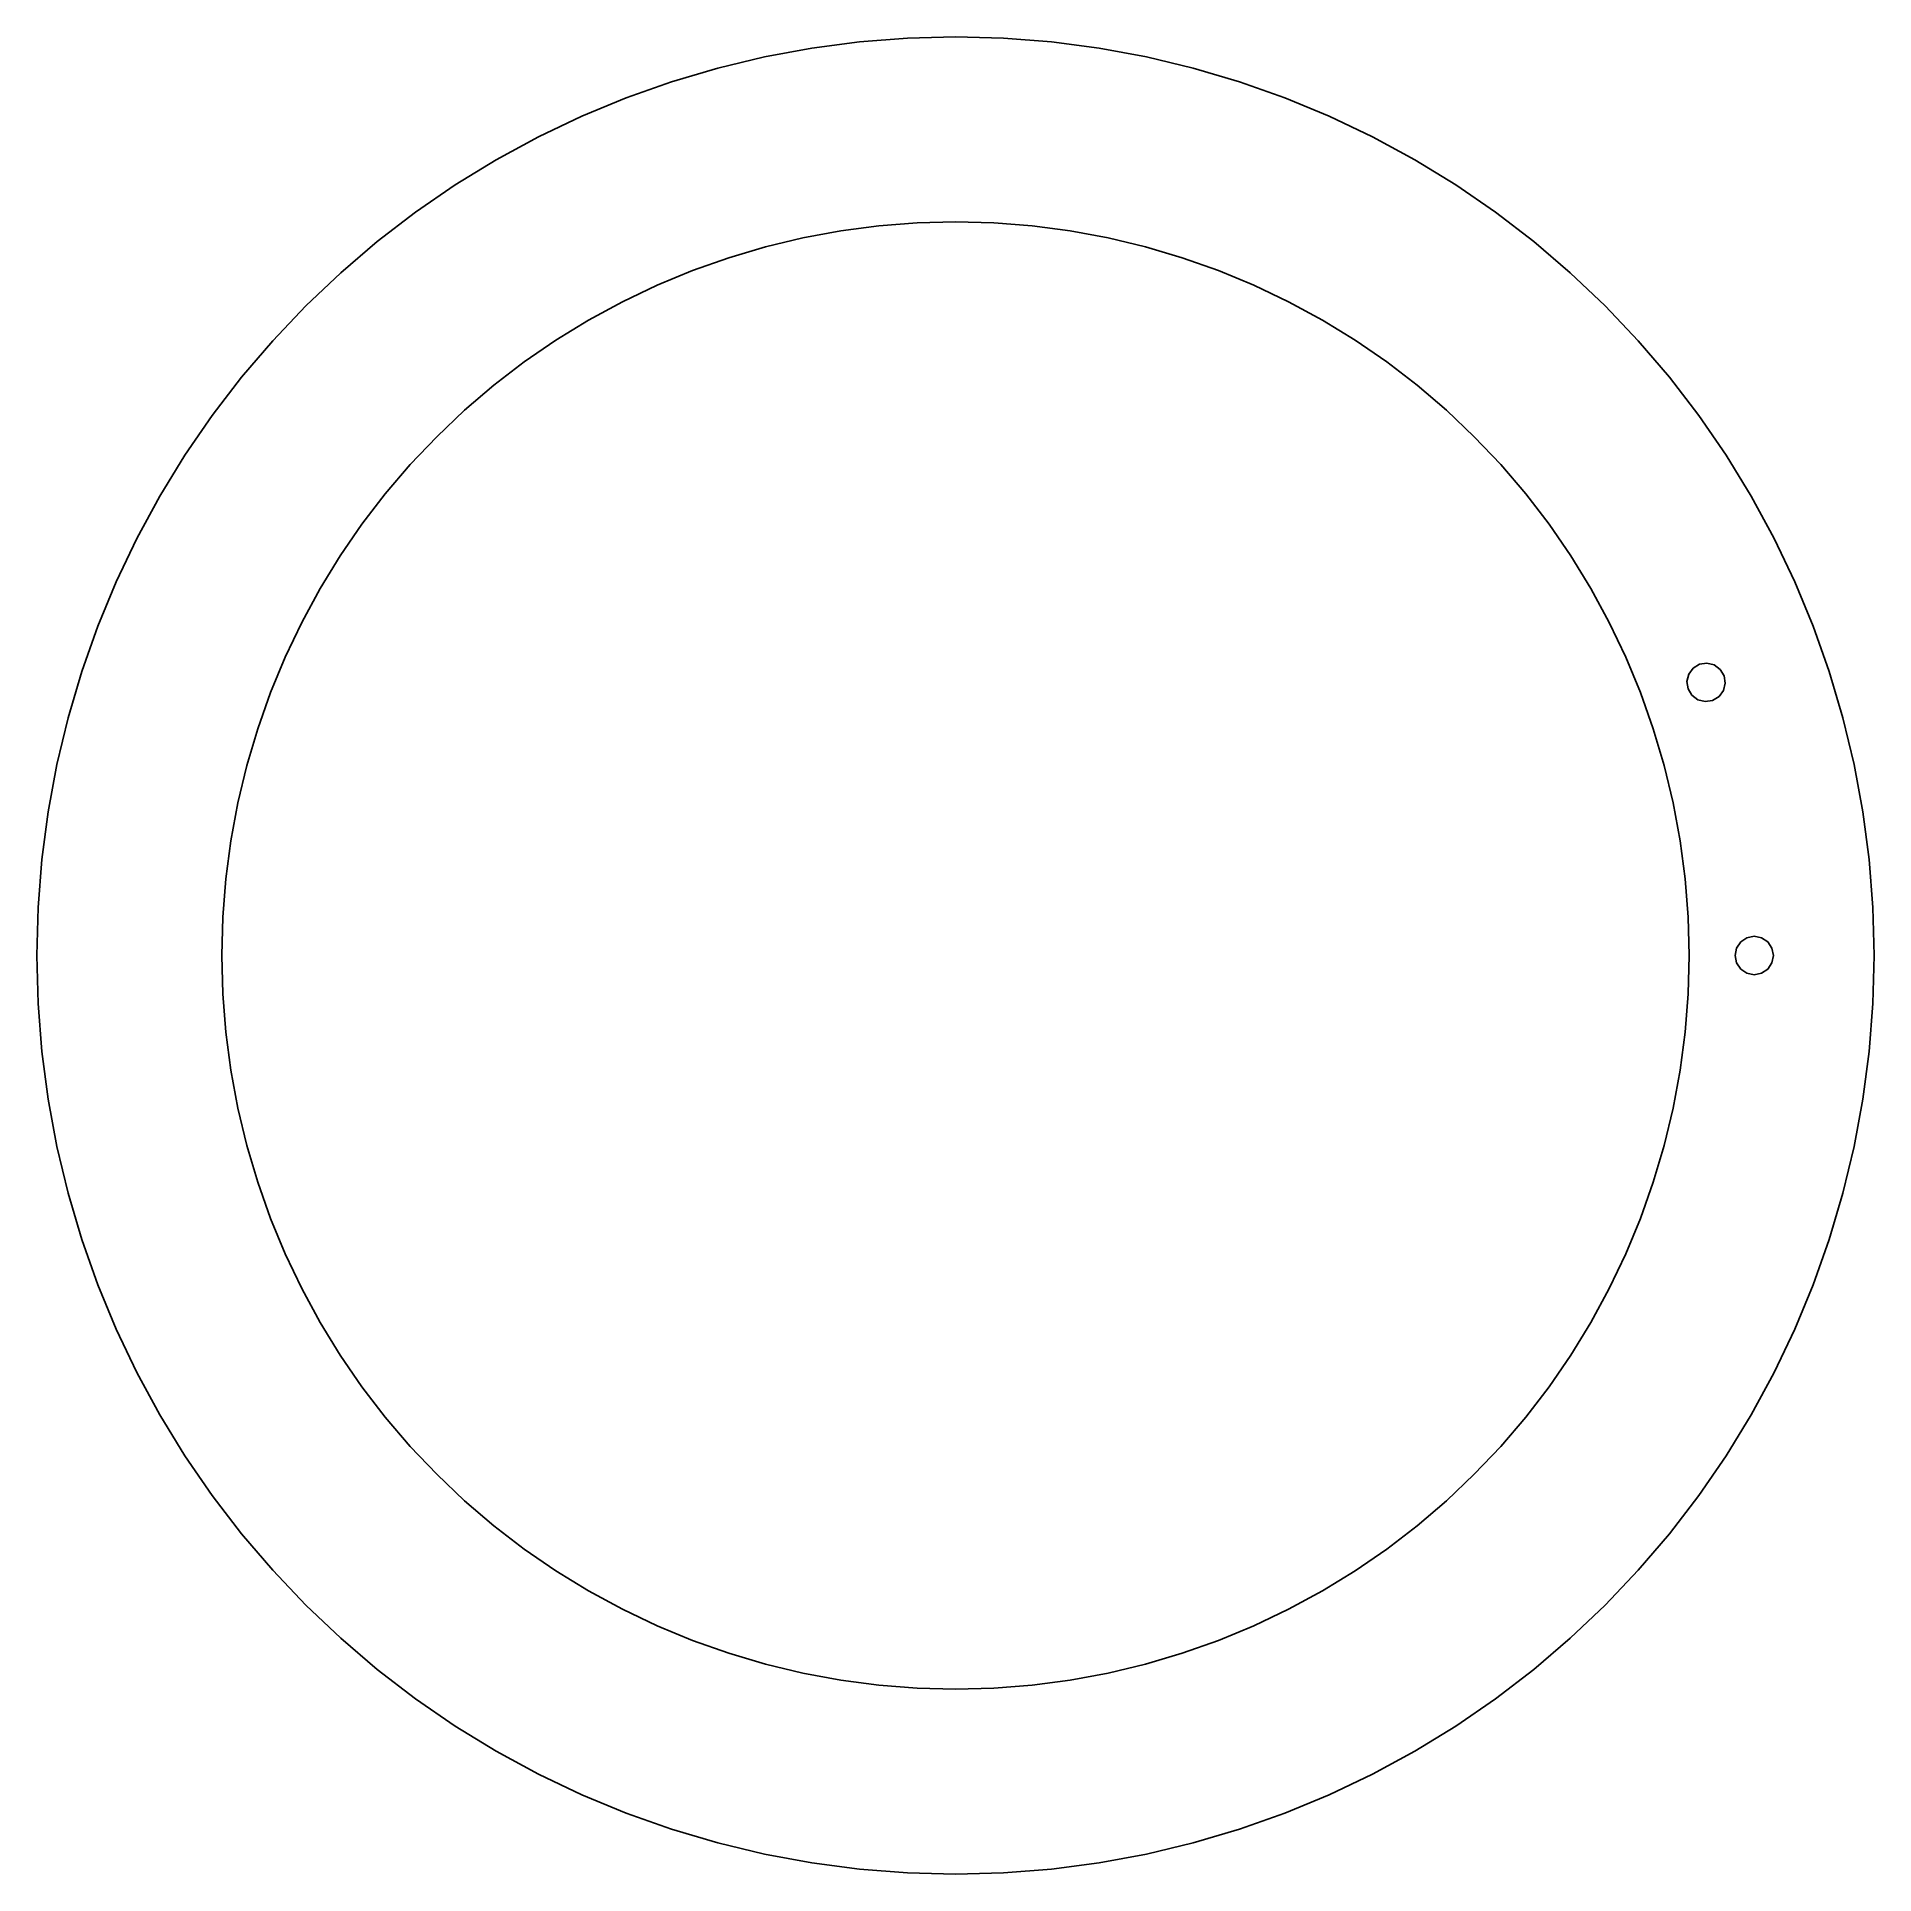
# Model space of a CAD drawing. Header units: metres. Extents: x -25.1 to 25.1, y -25.1 to 25.1.
import ezdxf

# ---------------------------------------------------------------- set-up
doc = ezdxf.new("R2010")
doc.units = ezdxf.units.M

msp = doc.modelspace()

# ---------------------------------------------------------------- linework, layer by layer
for p, q in [((0, 25.075), (-1.31232, 25.0406)), ((1.31232, 25.0406), (0, 25.075)), ((-3.92259, 24.7663), (-5.21338, 24.5271)), ((-2.62105, 24.9377), (-3.92259, 24.7663)), ((-1.31232, 25.0406), (-2.62105, 24.9377)), ((2.62105, 24.9377), (1.31232, 25.0406)), ((3.92259, 24.7663), (2.62105, 24.9377)), ((5.21338, 24.5271), (3.92259, 24.7663)), ((-6.4899, 24.2206), (-7.7486, 23.8477)), ((-5.21338, 24.5271), (-6.4899, 24.2206)), ((6.4899, 24.2206), (5.21338, 24.5271)), ((7.7486, 23.8477), (6.4899, 24.2206)), ((-7.7486, 23.8477), (-8.98608, 23.4095)), ((8.98608, 23.4095), (7.7486, 23.8477)), ((-8.98608, 23.4095), (-10.1989, 22.9072)), ((10.1989, 22.9072), (8.98608, 23.4095)), ((-10.1989, 22.9072), (-11.3838, 22.342)), ((11.3838, 22.342), (10.1989, 22.9072)), ((-11.3838, 22.342), (-12.5375, 21.7156)), ((12.5375, 21.7156), (11.3838, 22.342)), ((-12.5375, 21.7156), (-13.6568, 21.0297)), ((13.6568, 21.0297), (12.5375, 21.7156)), ((-13.6568, 21.0297), (-14.7387, 20.2861)), ((14.7387, 20.2861), (13.6568, 21.0297)), ((-14.7387, 20.2861), (-15.7802, 19.4869)), ((15.7802, 19.4869), (14.7387, 20.2861)), ((-5.18265, 19.3427), (-4.1636, 19.5873)), ((-4.1636, 19.5873), (-3.13251, 19.7784)), ((-3.13251, 19.7784), (-2.09319, 19.9153)), ((-2.09319, 19.9153), (-1.04816, 19.9975)), ((-1.04816, 19.9975), (0, 20.025)), ((0, 20.025), (1.04816, 19.9975)), ((1.04816, 19.9975), (2.09319, 19.9153)), ((2.09319, 19.9153), (3.13251, 19.7784)), ((3.13251, 19.7784), (4.1636, 19.5873)), ((4.1636, 19.5873), (5.18265, 19.3427)), ((-15.7802, 19.4869), (-16.7785, 18.6344)), ((-6.18814, 19.0448), (-5.18265, 19.3427)), ((5.18265, 19.3427), (6.18814, 19.0448)), ((16.7785, 18.6344), (15.7802, 19.4869)), ((-16.7785, 18.6344), (-17.7307, 17.7307)), ((-8.14497, 18.2937), (-7.17627, 18.6949)), ((-7.17627, 18.6949), (-6.18814, 19.0448)), ((6.18814, 19.0448), (7.17627, 18.6949)), ((7.17627, 18.6949), (8.14497, 18.2937)), ((17.7307, 17.7307), (16.7785, 18.6344)), ((-9.09099, 17.8425), (-8.14497, 18.2937)), ((8.14497, 18.2937), (9.09099, 17.8425)), ((-17.7307, 17.7307), (-18.6344, 16.7785)), ((-10.0125, 17.3421), (-9.09099, 17.8425)), ((9.09099, 17.8425), (10.0125, 17.3421)), ((18.6344, 16.7785), (17.7307, 17.7307)), ((-10.9063, 16.7944), (-10.0125, 17.3421)), ((10.0125, 17.3421), (10.9063, 16.7944)), ((-18.6344, 16.7785), (-19.4869, 15.7802)), ((-11.7704, 16.2005), (-10.9063, 16.7944)), ((10.9063, 16.7944), (11.7704, 16.2005)), ((19.4869, 15.7802), (18.6344, 16.7785)), ((-12.6021, 15.5623), (-11.7704, 16.2005)), ((11.7704, 16.2005), (12.6021, 15.5623)), ((-19.4869, 15.7802), (-20.2861, 14.7387)), ((-13.3995, 14.8813), (-12.6021, 15.5623)), ((12.6021, 15.5623), (13.3995, 14.8813)), ((20.2861, 14.7387), (19.4869, 15.7802)), ((-20.2861, 14.7387), (-21.0297, 13.6568)), ((-14.1598, 14.1598), (-13.3995, 14.8813)), ((13.3995, 14.8813), (14.1598, 14.1598)), ((21.0297, 13.6568), (20.2861, 14.7387)), ((-14.8813, 13.3995), (-14.1598, 14.1598)), ((14.1598, 14.1598), (14.8813, 13.3995)), ((-21.0297, 13.6568), (-21.7156, 12.5375)), ((21.7156, 12.5375), (21.0297, 13.6568)), ((-15.5623, 12.6021), (-14.8813, 13.3995)), ((14.8813, 13.3995), (15.5623, 12.6021)), ((-21.7156, 12.5375), (-22.342, 11.3838)), ((-16.2005, 11.7704), (-15.5623, 12.6021)), ((15.5623, 12.6021), (16.2005, 11.7704)), ((22.342, 11.3838), (21.7156, 12.5375)), ((-16.7944, 10.9063), (-16.2005, 11.7704)), ((16.2005, 11.7704), (16.7944, 10.9063)), ((-22.342, 11.3838), (-22.9072, 10.1989)), ((22.9072, 10.1989), (22.342, 11.3838)), ((-17.3421, 10.0125), (-16.7944, 10.9063)), ((16.7944, 10.9063), (17.3421, 10.0125)), ((-22.9072, 10.1989), (-23.4095, 8.98608)), ((23.4095, 8.98608), (22.9072, 10.1989)), ((-17.8425, 9.09099), (-17.3421, 10.0125)), ((17.3421, 10.0125), (17.8425, 9.09099)), ((-18.2937, 8.14497), (-17.8425, 9.09099)), ((17.8425, 9.09099), (18.2937, 8.14497)), ((-23.4095, 8.98608), (-23.8477, 7.7486)), ((23.8477, 7.7486), (23.4095, 8.98608)), ((-18.6949, 7.17627), (-18.2937, 8.14497)), ((18.2937, 8.14497), (18.6949, 7.17627)), ((-23.8477, 7.7486), (-24.2206, 6.4899)), ((19.9623, 7.4789), (20.0108, 7.67726)), ((20.0108, 7.67726), (20.1316, 7.84203)), ((20.1316, 7.84203), (20.3062, 7.948)), ((20.3062, 7.948), (20.5081, 7.97906)), ((20.5081, 7.97906), (20.7065, 7.93053)), ((20.7065, 7.93053), (20.8713, 7.80974)), ((20.8713, 7.80974), (20.9772, 7.63509)), ((20.9772, 7.63509), (21.0083, 7.43317)), ((24.2206, 6.4899), (23.8477, 7.7486)), ((-19.0448, 6.18814), (-18.6949, 7.17627)), ((18.6949, 7.17627), (19.0448, 6.18814)), ((19.9933, 7.27698), (19.9623, 7.4789)), ((20.0993, 7.10233), (19.9933, 7.27698)), ((20.2641, 6.98154), (20.0993, 7.10233)), ((20.839, 7.07004), (20.6644, 6.96407)), ((20.9598, 7.2348), (20.839, 7.07004)), ((21.0083, 7.43317), (20.9598, 7.2348)), ((20.4624, 6.933), (20.2641, 6.98154)), ((20.6644, 6.96407), (20.4624, 6.933)), ((-24.2206, 6.4899), (-24.5271, 5.21338)), ((-19.3427, 5.18265), (-19.0448, 6.18814)), ((19.0448, 6.18814), (19.3427, 5.18265)), ((24.5271, 5.21338), (24.2206, 6.4899)), ((-24.5271, 5.21338), (-24.7663, 3.92259)), ((-19.5873, 4.1636), (-19.3427, 5.18265)), ((19.3427, 5.18265), (19.5873, 4.1636)), ((24.7663, 3.92259), (24.5271, 5.21338)), ((-19.7784, 3.13251), (-19.5873, 4.1636)), ((19.5873, 4.1636), (19.7784, 3.13251)), ((-24.7663, 3.92259), (-24.9377, 2.62105)), ((24.9377, 2.62105), (24.7663, 3.92259)), ((-19.9153, 2.09319), (-19.7784, 3.13251)), ((19.7784, 3.13251), (19.9153, 2.09319)), ((-24.9377, 2.62105), (-25.0406, 1.31232)), ((25.0406, 1.31232), (24.9377, 2.62105)), ((-19.9975, 1.04816), (-19.9153, 2.09319)), ((19.9153, 2.09319), (19.9975, 1.04816)), ((-25.0406, 1.31232), (-25.075, 0)), ((-20.025, 0), (-19.9975, 1.04816)), ((19.9975, 1.04816), (20.025, 0)), ((25.075, 0), (25.0406, 1.31232)), ((21.5997, 0.483673), (21.8, 0.523514)), ((21.8, 0.523514), (22.0003, 0.483673)), ((-25.075, 0), (-25.0406, -1.31232)), ((-19.9975, -1.04816), (-20.025, 0)), ((20.025, 0), (19.9975, -1.04816)), ((21.2765, 0), (21.3163, 0.200333)), ((21.3163, -0.200333), (21.2765, 0)), ((21.3163, 0.200333), (21.4298, 0.370178)), ((21.4298, 0.370178), (21.5997, 0.483673)), ((22.0003, 0.483673), (22.1702, 0.370178)), ((22.1702, 0.370178), (22.2837, 0.200333)), ((22.2837, 0.200333), (22.3235, 0)), ((22.3235, 0), (22.2837, -0.200333)), ((25.0406, -1.31232), (25.075, 0)), ((21.4298, -0.370178), (21.3163, -0.200333)), ((21.5997, -0.483673), (21.4298, -0.370178)), ((21.8, -0.523514), (21.5997, -0.483673)), ((22.0003, -0.483673), (21.8, -0.523514)), ((22.1702, -0.370178), (22.0003, -0.483673)), ((22.2837, -0.200333), (22.1702, -0.370178)), ((-25.0406, -1.31232), (-24.9377, -2.62105)), ((-19.9153, -2.09319), (-19.9975, -1.04816)), ((19.9975, -1.04816), (19.9153, -2.09319)), ((24.9377, -2.62105), (25.0406, -1.31232)), ((-19.7784, -3.13251), (-19.9153, -2.09319)), ((19.9153, -2.09319), (19.7784, -3.13251)), ((-24.9377, -2.62105), (-24.7663, -3.92259)), ((24.7663, -3.92259), (24.9377, -2.62105)), ((-19.5873, -4.1636), (-19.7784, -3.13251)), ((19.7784, -3.13251), (19.5873, -4.1636)), ((-24.7663, -3.92259), (-24.5271, -5.21338)), ((24.5271, -5.21338), (24.7663, -3.92259)), ((-19.3427, -5.18265), (-19.5873, -4.1636)), ((19.5873, -4.1636), (19.3427, -5.18265)), ((-24.5271, -5.21338), (-24.2206, -6.4899)), ((-19.0448, -6.18814), (-19.3427, -5.18265)), ((19.3427, -5.18265), (19.0448, -6.18814)), ((24.2206, -6.4899), (24.5271, -5.21338)), ((-24.2206, -6.4899), (-23.8477, -7.7486)), ((-18.6949, -7.17627), (-19.0448, -6.18814)), ((19.0448, -6.18814), (18.6949, -7.17627)), ((23.8477, -7.7486), (24.2206, -6.4899)), ((-18.2937, -8.14497), (-18.6949, -7.17627)), ((18.6949, -7.17627), (18.2937, -8.14497)), ((-23.8477, -7.7486), (-23.4095, -8.98608)), ((23.4095, -8.98608), (23.8477, -7.7486)), ((-17.8425, -9.09099), (-18.2937, -8.14497)), ((18.2937, -8.14497), (17.8425, -9.09099)), ((-23.4095, -8.98608), (-22.9072, -10.1989)), ((22.9072, -10.1989), (23.4095, -8.98608)), ((-17.3421, -10.0125), (-17.8425, -9.09099)), ((17.8425, -9.09099), (17.3421, -10.0125)), ((-16.7944, -10.9063), (-17.3421, -10.0125)), ((17.3421, -10.0125), (16.7944, -10.9063)), ((-22.9072, -10.1989), (-22.342, -11.3838)), ((22.342, -11.3838), (22.9072, -10.1989)), ((-16.2005, -11.7704), (-16.7944, -10.9063)), ((16.7944, -10.9063), (16.2005, -11.7704)), ((-22.342, -11.3838), (-21.7156, -12.5375)), ((21.7156, -12.5375), (22.342, -11.3838)), ((-15.5623, -12.6021), (-16.2005, -11.7704)), ((16.2005, -11.7704), (15.5623, -12.6021)), ((-21.7156, -12.5375), (-21.0297, -13.6568)), ((-14.8813, -13.3995), (-15.5623, -12.6021)), ((15.5623, -12.6021), (14.8813, -13.3995)), ((21.0297, -13.6568), (21.7156, -12.5375)), ((-14.1598, -14.1598), (-14.8813, -13.3995)), ((14.8813, -13.3995), (14.1598, -14.1598)), ((-21.0297, -13.6568), (-20.2861, -14.7387)), ((20.2861, -14.7387), (21.0297, -13.6568)), ((-13.3995, -14.8813), (-14.1598, -14.1598)), ((14.1598, -14.1598), (13.3995, -14.8813)), ((-20.2861, -14.7387), (-19.4869, -15.7802)), ((-12.6021, -15.5623), (-13.3995, -14.8813)), ((13.3995, -14.8813), (12.6021, -15.5623)), ((19.4869, -15.7802), (20.2861, -14.7387)), ((-19.4869, -15.7802), (-18.6344, -16.7785)), ((-11.7704, -16.2005), (-12.6021, -15.5623)), ((12.6021, -15.5623), (11.7704, -16.2005)), ((18.6344, -16.7785), (19.4869, -15.7802)), ((-10.9063, -16.7944), (-11.7704, -16.2005)), ((11.7704, -16.2005), (10.9063, -16.7944)), ((-18.6344, -16.7785), (-17.7307, -17.7307)), ((-10.0125, -17.3421), (-10.9063, -16.7944)), ((10.9063, -16.7944), (10.0125, -17.3421)), ((17.7307, -17.7307), (18.6344, -16.7785)), ((-9.09099, -17.8425), (-10.0125, -17.3421)), ((10.0125, -17.3421), (9.09099, -17.8425)), ((-17.7307, -17.7307), (-16.7785, -18.6344)), ((-8.14497, -18.2937), (-9.09099, -17.8425)), ((9.09099, -17.8425), (8.14497, -18.2937)), ((16.7785, -18.6344), (17.7307, -17.7307)), ((-7.17627, -18.6949), (-8.14497, -18.2937)), ((8.14497, -18.2937), (7.17627, -18.6949)), ((-16.7785, -18.6344), (-15.7802, -19.4869)), ((-6.18814, -19.0448), (-7.17627, -18.6949)), ((-5.18265, -19.3427), (-6.18814, -19.0448)), ((6.18814, -19.0448), (5.18265, -19.3427)), ((7.17627, -18.6949), (6.18814, -19.0448)), ((15.7802, -19.4869), (16.7785, -18.6344)), ((-15.7802, -19.4869), (-14.7387, -20.2861)), ((-4.1636, -19.5873), (-5.18265, -19.3427)), ((5.18265, -19.3427), (4.1636, -19.5873)), ((14.7387, -20.2861), (15.7802, -19.4869)), ((-3.13251, -19.7784), (-4.1636, -19.5873)), ((-2.09319, -19.9153), (-3.13251, -19.7784)), ((-1.04816, -19.9975), (-2.09319, -19.9153)), ((0, -20.025), (-1.04816, -19.9975)), ((1.04816, -19.9975), (0, -20.025)), ((2.09319, -19.9153), (1.04816, -19.9975)), ((3.13251, -19.7784), (2.09319, -19.9153)), ((4.1636, -19.5873), (3.13251, -19.7784)), ((-14.7387, -20.2861), (-13.6568, -21.0297)), ((13.6568, -21.0297), (14.7387, -20.2861)), ((-13.6568, -21.0297), (-12.5375, -21.7156)), ((12.5375, -21.7156), (13.6568, -21.0297)), ((-12.5375, -21.7156), (-11.3838, -22.342)), ((11.3838, -22.342), (12.5375, -21.7156)), ((-11.3838, -22.342), (-10.1989, -22.9072)), ((10.1989, -22.9072), (11.3838, -22.342)), ((-10.1989, -22.9072), (-8.98608, -23.4095)), ((8.98608, -23.4095), (10.1989, -22.9072)), ((-8.98608, -23.4095), (-7.7486, -23.8477)), ((7.7486, -23.8477), (8.98608, -23.4095)), ((-7.7486, -23.8477), (-6.4899, -24.2206)), ((6.4899, -24.2206), (7.7486, -23.8477)), ((-6.4899, -24.2206), (-5.21338, -24.5271)), ((-5.21338, -24.5271), (-3.92259, -24.7663)), ((3.92259, -24.7663), (5.21338, -24.5271)), ((5.21338, -24.5271), (6.4899, -24.2206)), ((-3.92259, -24.7663), (-2.62105, -24.9377)), ((-2.62105, -24.9377), (-1.31232, -25.0406)), ((-1.31232, -25.0406), (0, -25.075)), ((0, -25.075), (1.31232, -25.0406)), ((1.31232, -25.0406), (2.62105, -24.9377)), ((2.62105, -24.9377), (3.92259, -24.7663))]:
    msp.add_line(p, q)

doc.saveas('drawing.dxf')
